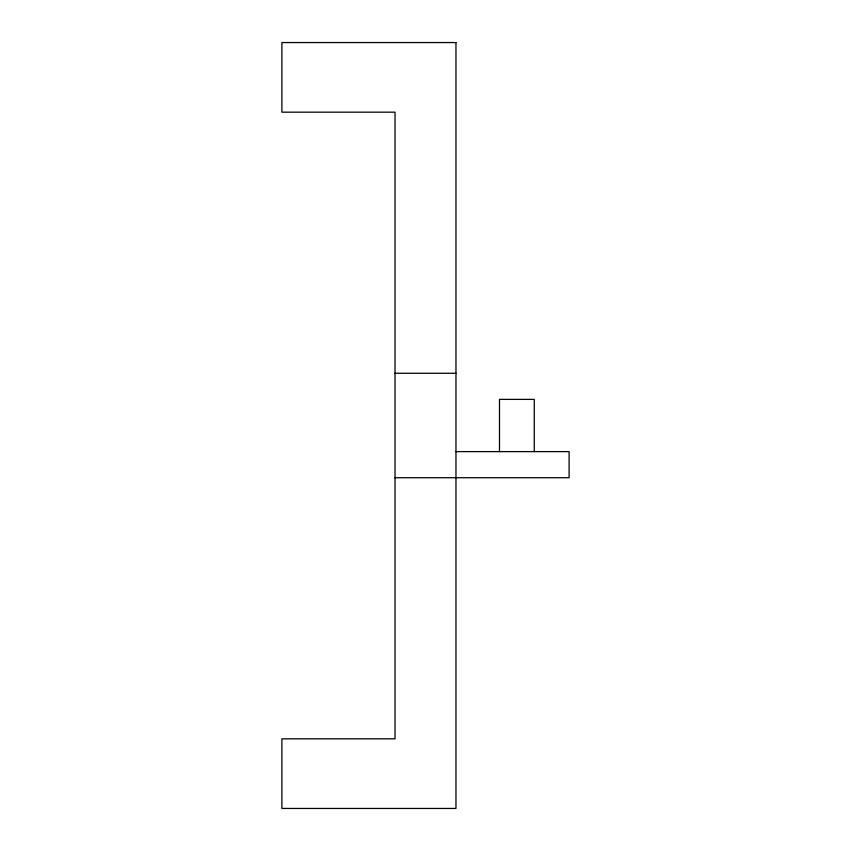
<?xml version="1.0" encoding="UTF-8"?>
<svg xmlns="http://www.w3.org/2000/svg" width="851" height="851" viewBox="0 0 851 851"><rect width="100%" height="100%" fill="white"/><g stroke="black" fill="none" stroke-linecap="round" stroke-linejoin="round"><path stroke-width="1.28" d="M395.034 373.281L455.966 373.281M455.966 451.615L569.106 451.615L569.106 477.719L395.034 477.719M534.268 451.615L534.268 399.385L499.494 399.385L499.494 451.615M455.966 42.55L281.894 42.55L281.894 112.172L395.034 112.172L395.034 738.828L281.894 738.828L281.894 808.45L455.966 808.45L455.966 42.55"/></g></svg>
